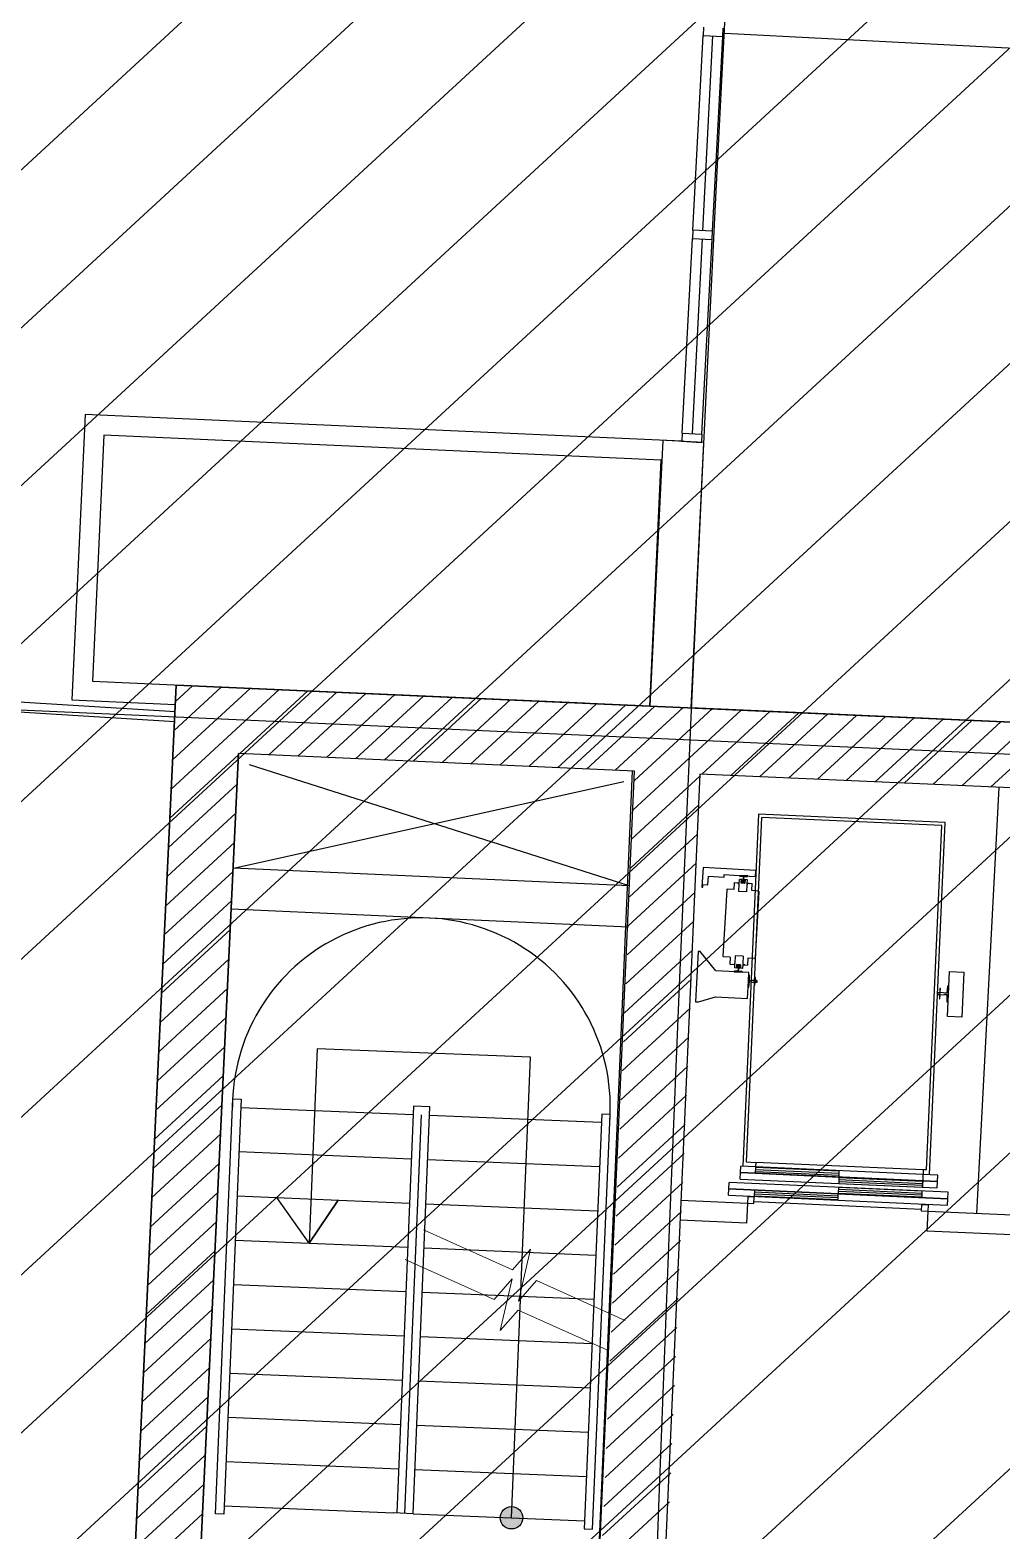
# Model space of a CAD drawing. Extents: x -678889171 to 586587, y -792238163 to 335485.
# Drawn here: x -678787398 to -678781482, y -792023658 to -792014520 of the extents above; entities that cross this region are included whole.
import ezdxf
from ezdxf.enums import TextEntityAlignment as Align

# ---------------------------------------------------------------- set-up
doc = ezdxf.new("R2010")
doc.units = 0
doc.header["$MEASUREMENT"] = 0
for name, color, linetype in [('A-FLOR-PATT', 252, 'Continuous'), ('A-SITE-PATT', 252, 'Continuous'), ('A-WALL', 252, 'Continuous')]:
    doc.layers.add(name, color=color, linetype=linetype)
doc.layers.add('BASEMENT3 LAYOUT$0$HATCH7', color=252, linetype='Continuous', lineweight=15)
doc.layers.add('Ground floor Towers$0$04-Ground Floor$0$CORETYP  XREF$0$A-FLOR-MRKN', color=252, linetype='Continuous', lineweight=20)
doc.styles.add('Ground floor Towers$0$$Bas01-Rname$0$EN-SC', font='swissc.ttf')
doc.styles.add('Ground floor Towers$0$$Bas01-Rname$0$EN-SCL', font='swisscl.ttf')
doc.styles.add('Ground floor Towers$0$04-Ground Floor$0$V2-lower ground$0$LEVEL  FOR LICENSE LOWER GR$0$$LG- LEVEL$0$AR-SR', font='sarb.shx')

# ---------------------------------------------------------------- blocks, each defined once
blk = doc.blocks.new('A$C61C61320')
at = {"layer": 'BASEMENT3 LAYOUT$0$HATCH7'}
h = blk.add_hatch(dxfattribs=at)
h.set_pattern_fill('JIS_WOOD', color=256, scale=1000, style=0)
h.set_pattern_definition([(45, (-95575.72641586163, -175160.5677797335), (-499.9999991609842, 499.9999991609843), [])])
edge = h.paths.add_edge_path()
edge.add_line((-93671.42387769371, -154054.9431899884), (-93352.28011348587, -174711.9075518902))
edge.add_line((-93352.28011348587, -174711.9075518902), (-49398.28305342048, -174321.9428492732))
edge.add_arc((-49194.7644366367, -173977.2776182104), 400.2673467584944, 239.4389137010584, 436.7722825904112)
edge.add_line((-49103.17453308101, -173587.6300358392), (-49353.17453308101, -169321.0603725039))
edge.add_arc((765187.6152318742, -69570.4512780355), 820625.9088071947, 178.5717505264322, 186.9818142228341, ccw=False)
edge.add_line((-55183.34322072996, -49116.28952082794), (-86992.42594180122, -47875.38068783496))
edge.add_line((-86992.42594180116, -47875.38068783496), (-86999.8191618316, -136404.81269691))
edge.add_line((-86999.81916183163, -136404.81269691), (-87007.19406194473, -152784.6622732603))
edge.add_line((-87007.19406194473, -152784.6622732603), (-93671.42387769371, -154054.9431899884))
blk = doc.blocks.new('Ground floor Towers$0$04-Ground Floor$0$CORETYP  XREF$0$Cores plan typical.rev1$0$$DD-06-LEVEL  (01)$0$A-STRS-01-2950$0$WATG_BREAKLINE1')
at = {"layer": 'Ground floor Towers$0$04-Ground Floor$0$CORETYP  XREF$0$A-FLOR-MRKN'}
for p, q in [((0.02321191727213545, 0.05802979318033152), (0.1968503937007924, 0.4921259842519703)), ((-0.02321191727212124, -0.05802979318032797), (-0.1253443532695115, 0.0232119172721319)), ((-0.1253443532695115, 0.0232119172721319), (0.1253443532695115, -0.0232119172721319)), ((0.1253443532695115, -0.0232119172721319), (0.02321191727213545, 0.05802979318033152)), ((-0.1968503937007782, -0.4921259842519667), (-0.02321191727212124, -0.05802979318032797))]:
    blk.add_line(p, q, dxfattribs=at)
blk = doc.blocks.new('GR')
at = {"layer": 'A-FLOR-PATT'}
h = blk.add_hatch(color=256, dxfattribs=at)
edge = h.paths.add_edge_path()
edge.add_arc((13026.70723975185, 161196.7591246957), 68.50284130345585, 269.9680890682007, 629.9680890682007)
for p, q in [((13813.0492076499, 169079.2095870752), (13826.12533043535, 170267.1376215171)), ((13826.67567167069, 170317.1345351839), (13826.12533011897, 170267.1375927772)), ((13826.12533011897, 170267.1375927772), (13946.11806087067, 170265.8167722938)), ((13873.11874412677, 169078.5483570131), (13886.19414350288, 170266.4763850638)), ((13933.04193808522, 169077.8887378519), (13946.11806087068, 170265.8167722938)), ((13946.11806087067, 170265.8167722938), (13946.6684143973, 170315.8137145687)), ((13958.96201237005, 170285.9690231663), (21601.53062459452, 170200.6087917608)), ((13813.0492073332, 169079.2095583178), (13812.49886578149, 169029.2126159111)), ((13933.04195005982, 169077.8887377026), (13813.0492073332, 169079.2095583178)), ((13932.49159653319, 169027.8917954277), (13933.04195005982, 169077.8887377026)), ((13798.07136983281, 167841.299485782), (13812.49886609786, 169029.212644651)), ((13812.49886578149, 169029.2126159111), (13932.49159653319, 169027.8917954277)), ((13859.49227978929, 167840.6233801469), (13872.5676791654, 169028.5514081976)), ((13918.0641002681, 167839.9786365587), (13932.49159653319, 169027.8917954277)), ((10157.54756726495, 167805.9796851219), (10148.28267681711, 166065.9403321439)), ((13797.52101598979, 167791.3025147672), (10157.54756726495, 167805.9796851219)), ((13928.58336466681, 167789.9009040056), (13661.04194686653, 167791.8528282724)), ((13680.80107507648, 167791.7086699505), (13668.9830209597, 166171.8615232951)), ((13798.07136983281, 167841.299485782), (13797.52101598979, 167791.3025147672)), ((13797.52101598979, 167791.3025147672), (13917.51374642507, 167789.9816655439)), ((13798.07136983281, 167841.299485782), (13918.0641002681, 167839.9786365587)), ((13918.0641002681, 167839.9786365587), (13917.51374642507, 167789.9816655439)), ((13928.58336466681, 167789.9009040056), (13918.89478712736, 166170.8641213588)), ((10276.90775696055, 167685.4974231653), (10268.92081824376, 166185.4702231369)), ((13676.88295631892, 167671.7879783285), (10276.90775696055, 167685.4974231653)), ((13668.89833087849, 166172.1952348049), (13676.88295631892, 167671.7879783285)), ((13674.83747804328, 167308.0939594731), (13670.286444799, 166476.8553040546)), ((10268.92081824376, 166185.4702231369), (13668.89833087849, 166172.1952348049)), ((10779.47042235234, 166182.5791171624), (10714.92627772837, 156853.3499425387)), ((10714.92627772837, 156853.3499425387), (10779.47042235258, 166182.5791171624)), ((10775.08357714693, 165548.503253063), (11406.69678050233, 166180.137282254)), ((10776.31514533077, 165726.5144715557), (11230.6085005239, 166180.8228059144)), ((10777.5467135146, 165904.5256900486), (11054.52022054556, 166181.508329575)), ((10778.77828169841, 166082.5369085414), (10878.43194056718, 166182.1938532356)), ((20600.87945057292, 166144.3437032595), (10779.47042235234, 166182.5791171624)), ((10779.47042235258, 166182.5791171624), (20600.87945057292, 166144.3437032595)), ((13269.25963283093, 166173.4576770399), (10779.47042235234, 166182.5791171624)), ((11184.34644576313, 165781.000006378), (11582.7850604807, 166179.4517585934)), ((11360.44110660392, 165780.3208637903), (11758.87334045907, 166178.7662349329)), ((11536.53576744464, 165779.6417212025), (11934.96162043748, 166178.0807112724)), ((11712.63042828543, 165778.9625786148), (12111.04990041585, 166177.3951876119)), ((11888.72508912615, 165778.283436027), (12287.13818039428, 166176.7096639514)), ((12064.81974996696, 165777.6042934392), (12463.22646037268, 166176.0241402909)), ((12240.91441080766, 165776.9251508515), (12639.31474035108, 166175.3386166304)), ((12417.00907164841, 165776.2460082637), (12815.40302032948, 166174.6530929699)), ((12593.10373248914, 165775.566865676), (12991.49130030785, 166173.9675693094)), ((12769.19839332998, 165774.8877230882), (13167.57958028628, 166173.2820456489)), ((12945.29305417062, 165774.2085805004), (13343.6678602646, 166172.5965219883)), ((13121.38771501146, 165773.5294379127), (13519.75614024303, 166171.9109983278)), ((13297.48237585215, 165772.8502953249), (13695.84442022137, 166171.2254746672)), ((13389.25867544925, 166172.9783330239), (13668.9830209597, 166171.8615232951)), ((13473.57703669296, 165772.1711527372), (13871.9327001998, 166170.5399510068)), ((13591.92141687003, 165536.9602156163), (14224.10926015655, 166169.1689036857)), ((13592.16318117394, 165713.9815975929), (14048.0209801782, 166169.8544273462)), ((19358.46747466386, 166149.1804976543), (13920.57222873695, 166170.3505940113)), ((14001.75861510189, 165770.0313174841), (14400.19754013495, 166168.4833800252)), ((14177.84689508026, 165769.3457938236), (14576.28582011338, 166167.7978563647)), ((14353.93517505861, 165768.660270163), (14752.37410009178, 166167.1123327042)), ((14530.02345503701, 165767.9747465024), (14928.46238007015, 166166.4268090437)), ((14706.11173501526, 165767.2892228418), (15104.55066004855, 166165.7412853832)), ((14882.20001499364, 165766.6036991813), (15280.63894002695, 166165.0557617227)), ((15058.28829497201, 165765.9181755208), (15456.72722000538, 166164.3702380622)), ((15234.37657495035, 165765.2326518602), (15632.81549998373, 166163.6847144016)), ((15410.46485492866, 165764.5471281996), (15808.90377996213, 166162.9991907412)), ((15586.55313490707, 165763.8616045391), (15984.9920599405, 166162.3136670806)), ((15762.64141488541, 165763.1760808786), (16161.08033991887, 166161.6281434201)), ((-9155, 166070), (35425, 165890)), ((10781.22827683817, 166018.7856126326), (5691.027653265133, 166125.3046877092)), ((10779.97297354793, 165958.7987456228), (5691.384388505714, 166065.2840866944)), ((10148.28267681711, 166065.9403321439), (10778.64643064059, 166063.4791183725)), ((10773.85200896312, 165370.4920345701), (11176.31918377575, 165772.9724797121)), ((11118.28128269056, 157307.3433414637), (11176.3744289561, 165781.0307519787)), ((11176.3744289561, 165781.0307519787), (11118.28128269056, 157307.3433414637)), ((13589.97307499894, 165771.7222492538), (11176.3744289561, 165781.0307519787)), ((13589.97307499894, 165771.7222492538), (11176.3744289561, 165781.0307519787)), ((11173.67476575429, 165081.035957842), (13528.15050197374, 165705.5909438233)), ((13587.27341179712, 165071.727455117), (11245.5362970943, 165715.4068551361)), ((13575.74336406141, 165771.7771288434), (13565.44071781474, 160762.168958035)), ((13570.59913555096, 160795.2001099159), (13589.97307499894, 165771.7222492538)), ((13570.59913555096, 160795.2001099159), (13589.97307499894, 165771.7222492538)), ((13591.67965256603, 165359.9388336395), (13989.95547386984, 165758.2277870735)), ((13989.96970194331, 165770.0772125255), (13970.60065438834, 160794.811638171)), ((13989.96970194329, 165770.0772125255), (13970.60065438834, 160794.811638171)), ((19589.92726568444, 165748.2761965322), (13989.96970194331, 165770.0772125255)), ((19589.92726568444, 165748.2761965322), (13989.96970194329, 165770.0772125255)), ((15812.46099767629, 165762.9821298514), (15782.4560399735, 163163.0792384962)), ((10772.62044077925, 165192.4808160773), (11175.09886757011, 165594.9725135685)), ((13591.43788826207, 165182.9174516629), (13989.74295241485, 165581.23564891)), ((14355.93520338431, 165540.4353783042), (14347.06753702542, 163393.3108329007)), ((15495.2112013611, 165535.7301461544), (14355.93520338431, 165540.4353783042)), ((14375.49676831237, 165520.7115639917), (14366.82380121487, 163420.7294736769)), ((15475.48738704856, 165516.1685812263), (14375.49676831237, 165520.7115639917)), ((15466.81441995104, 163416.1864909115), (15475.48738704856, 165516.1685812263)), ((15486.34353500219, 163388.6056007508), (15495.2112013611, 165535.7301461544)), ((10771.38887259545, 165014.4695975845), (11173.87855136447, 165416.9725474249)), ((13591.1961239581, 165005.8960696862), (13989.53043095977, 165404.2435107464)), ((10770.15730441164, 164836.4583790918), (11172.65823515886, 165238.9725812814)), ((13590.95435965416, 164828.8746877095), (13989.31790950469, 165227.2513725828)), ((14031.57483306909, 165202.7400564994), (14029.73077438659, 165083.0170489307)), ((14354.5199714342, 165197.7658264122), (14031.57483306909, 165202.7400564994)), ((14065.57711236636, 165097.8176632159), (14066.39038952889, 165150.6185793745)), ((14066.39038952889, 165150.6185793745), (14162.16879558396, 165149.1433324285)), ((14162.16879558396, 165149.1433324285), (14162.39575665258, 165163.8784718216)), ((14162.39575665258, 165163.8784718216), (14280.89083593862, 165162.0533265615)), ((14255.59275546825, 165114.4195991533), (14255.97102391592, 165138.9781648085)), ((14255.7183061421, 165162.4410517203), (14257.19647622838, 165158.7336250941)), ((14306.06336573512, 165161.6656014025), (14255.7183061421, 165162.4410517203)), ((14273.16201987453, 165138.7133768951), (14255.97102391592, 165138.9781648085)), ((14257.19647622838, 165158.7336250941), (14278.5104525411, 165157.0235850621)), ((14267.91932185179, 165117.3002856364), (14268.25030674348, 165138.7890305847)), ((14273.16201987453, 165138.7133768951), (14268.25030674348, 165138.7890305847)), ((14272.83103498277, 165117.2246319468), (14273.16201987453, 165138.7133768951)), ((14272.83103498277, 165117.2246319468), (14273.16201987453, 165138.7133768951)), ((14277.72514140561, 165135.9410093391), (14277.48494094134, 165120.3463201481)), ((14278.28018162358, 165142.0735582194), (14277.72514140561, 165135.9410093391)), ((14278.5104525411, 165157.0235850621), (14278.28018162358, 165142.0735582194)), ((14280.89083593862, 165162.0533265615), (14353.95256876266, 165160.9279779296)), ((14282.88491268393, 165142.0026328855), (14283.11518360143, 165156.9526597281)), ((14283.250818678, 165135.8558989384), (14282.88491268393, 165142.0026328855)), ((14283.01061821377, 165120.2612097473), (14283.250818678, 165135.8558989384)), ((14283.11518360143, 165156.9526597281), (14304.47171511453, 165158.0054583323)), ((14287.56617437585, 165116.9976708782), (14287.89715926764, 165138.4864158264)), ((14287.56617437585, 165116.9976708782), (14287.89715926764, 165138.4864158264)), ((14292.80887239863, 165138.4107621369), (14287.89715926764, 165138.4864158264)), ((14305.08815522618, 165138.2216279132), (14287.89715926764, 165138.4864158264)), ((14292.47788750693, 165116.9220171887), (14292.80887239863, 165138.4107621369)), ((14304.47171511453, 165158.0054583323), (14306.06336573512, 165161.6656014025)), ((14304.70988677849, 165113.6630622579), (14305.08815522618, 165138.2216279132)), ((14353.95256876266, 165160.9279779296), (14354.5199714342, 165197.7658264122)), ((10768.9257362278, 164658.4471605989), (11171.43791895325, 165060.9726151377)), ((13587.27341179712, 165071.727455117), (11171.57552292367, 165081.0440539716)), ((13590.71259535017, 164651.8533057328), (13989.10538804965, 165050.2592344193)), ((14029.73077438659, 165083.0170489307), (14034.64248751763, 165082.9413952411)), ((14034.64248751763, 165082.9413952411), (14034.87890529746, 165098.2904987756)), ((14034.87890529746, 165098.2904987756), (14065.57711236636, 165097.8176632159)), ((14181.25698006162, 165072.6997074281), (14175.01555067461, 164667.4833741184)), ((14224.8957176554, 165075.0981016404), (14184.37408432444, 165075.7222445791)), ((14225.55768743888, 165118.0755915369), (14224.8957176554, 165075.0981016404)), ((14225.55768743888, 165118.0755915369), (14255.64193036643, 165117.6122126885)), ((14243.3626475389, 165117.8013469124), (14255.64193036643, 165117.6122126885)), ((14253.98219142526, 165109.5315278003), (14254.05784511476, 165114.4432409314)), ((14255.51710177869, 165109.5078860223), (14253.98219142526, 165109.5315278003)), ((14255.59275546825, 165114.4195991533), (14254.05784511476, 165114.4432409314)), ((14254.83621857283, 165065.3024678431), (14255.51710177869, 165109.5078860223)), ((14303.95334988312, 165064.5459309477), (14254.83621857283, 165065.3024678431)), ((14292.47788750693, 165116.9220171887), (14267.91932185179, 165117.3002856364)), ((14273.75454341124, 165117.3767952999), (14275.92016973945, 165120.3704218641)), ((14275.92016973945, 165120.3704218641), (14284.57538941561, 165120.2371080314)), ((14284.54552856717, 165120.2375679693), (14275.95003058787, 165120.369961926)), ((14277.48494094134, 165120.3463201481), (14283.01061821377, 165120.2612097473)), ((14286.64779038018, 165117.1782043649), (14284.57538941561, 165120.2371080314)), ((14303.95334988312, 165064.5459309477), (14304.63423308899, 165108.7513491269)), ((14304.63423308899, 165108.7513491269), (14306.16914344244, 165108.727707349)), ((14304.70988677849, 165113.6630622579), (14306.24479713197, 165113.63942048)), ((14304.75906167669, 165116.8556757932), (14334.84330460428, 165116.3922969447)), ((14317.0383445043, 165116.6665415693), (14304.75906167669, 165116.8556757932)), ((14304.75906167669, 165116.8556757932), (14317.0383445043, 165116.6665415693)), ((14306.16914344244, 165108.727707349), (14306.24479713197, 165113.63942048)), ((14334.18133482081, 165073.4148070482), (14334.84330460428, 165116.3922969447)), ((14374.70296815175, 165072.7906641095), (14334.18133482081, 165073.4148070482)), ((14377.7255053027, 165069.6735598467), (14371.48407591575, 164664.4572265368)), ((10767.69416804402, 164480.4359421061), (11170.21760274764, 164882.9726489941)), ((13590.4708310462, 164474.8319237562), (13988.8928665946, 164873.2670962558)), ((13592.67174286904, 164821.3894864329), (11170.67967325341, 164831.3597968876)), ((10766.46259986016, 164302.4247236133), (11168.99728654197, 164704.9726828506)), ((13590.22906674223, 164297.8105417795), (13988.68034513955, 164696.2749580922)), ((14023.67847922349, 164690.0799984484), (14018.95012362729, 164383.0979277592)), ((14034.11586962692, 164689.9192343582), (14023.67847922349, 164690.0799984484)), ((14134.3222523699, 164577.2219107107), (14034.11586962692, 164689.9192343582)), ((14218.55972115655, 164663.7421269169), (14178.03808782553, 164664.3662698556)), ((14218.55972115655, 164663.7421269169), (14217.89775137305, 164620.7646370204)), ((14217.89775137305, 164620.7646370204), (14247.98199430062, 164620.301258172)), ((14235.70271147306, 164620.4903923958), (14247.98199430062, 164620.301258172)), ((14246.57191253488, 164628.4292266161), (14246.49625884535, 164623.5175134851)), ((14248.0311691988, 164623.4938717071), (14246.49625884535, 164623.5175134851)), ((14248.10682288835, 164628.4055848381), (14246.57191253488, 164628.4292266161)), ((14248.0311691988, 164623.4938717071), (14247.65290075111, 164598.9353060519)), ((14264.8438967097, 164598.6705181386), (14247.65290075111, 164598.9353060519)), ((14248.78770609421, 164672.6110030174), (14248.10682288835, 164628.4055848381)), ((14297.90483740447, 164671.854466122), (14248.78770609421, 164672.6110030174)), ((14260.26316847044, 164620.2349167764), (14259.93218357871, 164598.7461718281)), ((14264.8438967097, 164598.6705181386), (14259.93218357871, 164598.7461718281)), ((14284.82173412554, 164619.8566483287), (14260.26316847044, 164620.2349167764)), ((14265.17488160146, 164620.1592630869), (14264.8438967097, 164598.6705181386)), ((14265.17488160146, 164620.1592630869), (14264.8438967097, 164598.6705181386)), ((14266.09326559716, 164619.9787296002), (14268.16566656167, 164616.9198259336)), ((14268.16566656167, 164616.9198259336), (14276.82088623789, 164616.786512101)), ((14276.79102538943, 164616.786972039), (14268.19552741012, 164616.9193659957)), ((14269.73043776361, 164616.8957242177), (14269.49023729929, 164601.3010350267)), ((14269.49023729929, 164601.3010350267), (14269.85614329343, 164595.1543010795)), ((14269.85614329343, 164595.1543010795), (14269.62587237588, 164580.2042742369)), ((14275.25611503597, 164616.810613817), (14269.73043776361, 164616.8957242177)), ((14274.2306034362, 164580.133348903), (14274.46087435374, 164595.0833757456)), ((14274.46087435374, 164595.0833757456), (14275.0159145717, 164601.215924626)), ((14275.0159145717, 164601.215924626), (14275.25611503597, 164616.810613817)), ((14278.98651256611, 164619.7801386652), (14276.82088623789, 164616.786512101)), ((14279.91002099454, 164619.9323020183), (14279.57903610279, 164598.44355707)), ((14279.91002099454, 164619.9323020183), (14279.57903610279, 164598.44355707)), ((14284.4907492338, 164598.3679033804), (14279.57903610279, 164598.44355707)), ((14296.77003206139, 164598.1787691565), (14279.57903610279, 164598.44355707)), ((14284.82173412554, 164619.8566483287), (14284.4907492338, 164598.3679033804)), ((14297.14830050908, 164622.7373348117), (14296.77003206139, 164598.1787691565)), ((14297.0991256109, 164619.5447212765), (14327.18336853846, 164619.0813424281)), ((14309.37840843847, 164619.3555870526), (14297.0991256109, 164619.5447212765)), ((14297.0991256109, 164619.5447212765), (14309.37840843847, 164619.3555870526)), ((14297.14830050908, 164622.7373348117), (14298.68321086252, 164622.7136930337)), ((14297.90483740447, 164671.854466122), (14297.22395419862, 164627.6490479427)), ((14297.22395419862, 164627.6490479427), (14298.75886455208, 164627.6254061648)), ((14298.75886455208, 164627.6254061648), (14298.68321086252, 164622.7136930337)), ((14327.84533832191, 164662.0588323246), (14327.18336853846, 164619.0813424281)), ((14368.36697165288, 164661.4346893859), (14327.84533832191, 164662.0588323246)), ((15555.94351016221, 164355.2530269525), (15557.07925585356, 164630.2506816366)), ((15557.07925585356, 164630.2506816366), (15645.86421293723, 164629.8839980277)), ((15645.86421293723, 164629.8839980277), (15644.72846724592, 164354.8863433436)), ((10765.23103167632, 164124.4135051205), (11167.77697033633, 164526.9727167069)), ((13589.98730243833, 164120.7891598028), (13988.46782368448, 164519.2828199286)), ((14336.93041902484, 164574.1011960172), (14134.3222523699, 164577.2219107107)), ((14248.26934086279, 164579.1514756328), (14246.67769024219, 164575.4913325625)), ((14246.67769024219, 164575.4913325625), (14297.02274983519, 164574.7158822447)), ((14269.62587237588, 164580.2042742369), (14248.26934086279, 164579.1514756328)), ((14295.54457974892, 164578.423308871), (14274.2306034362, 164580.133348903)), ((14297.02274983519, 164574.7158822447), (14295.54457974892, 164578.423308871)), ((14334.48113082598, 164415.0844834001), (14336.13605528467, 164522.5282081414)), ((14336.72709973418, 164560.9009669776), (14335.54501083515, 164484.1554493053)), ((14336.13605528467, 164522.5282081414), (14336.93041902484, 164574.1011960172)), ((14342.22913522862, 164559.2809462234), (14336.72709973418, 164560.9009669776)), ((14341.09432988553, 164485.605249258), (14343.45634142526, 164519.3449069003)), ((14343.55090853718, 164525.484548314), (14342.22913522862, 164559.2809462234)), ((14343.45634142526, 164519.3449069003), (14354.50769597009, 164519.1746860988)), ((14354.60226308201, 164525.3143275125), (14343.55090853718, 164525.484548314)), ((14354.50769597009, 164519.1746860988), (14360.61896725026, 164517.2382265627)), ((14360.77027462937, 164527.0616528247), (14354.60226308201, 164525.3143275125)), ((14360.61896725026, 164517.2382265627), (14386.40546118817, 164516.8410446926)), ((14386.55676856726, 164526.6644709547), (14360.77027462937, 164527.0616528247)), ((14375.03293950586, 164516.0950476376), (14374.7445098145, 164497.3691413255)), ((14374.7445098145, 164497.3691413255), (14376.89338430931, 164497.3360428364)), ((14387.31222233343, 164515.9059134137), (14375.03293950586, 164516.0950476376)), ((14375.50104670989, 164546.4862726358), (14375.21261701853, 164527.7603663238)), ((14375.21261701853, 164527.7603663238), (14387.49189984611, 164527.5712321)), ((14377.64992120472, 164546.4531741467), (14375.50104670989, 164546.4862726358)), ((14376.89338430931, 164497.3360428364), (14377.64992120472, 164546.4531741467)), ((14386.40546118817, 164516.8410446926), (14386.55676856726, 164526.6644709547)), ((14387.49189984611, 164527.5712321), (14387.31222233343, 164515.9059134137)), ((15490.87397229305, 164485.558588711), (15490.93562705914, 164500.4870328223)), ((15490.93562705914, 164500.4870328223), (15506.64977875539, 164500.4221330686)), ((15492.10932095482, 164499.3036039636), (15492.05740115181, 164486.7322826066)), ((15525.10903951695, 164499.1673144806), (15492.10932095482, 164499.3036039636)), ((15503.9987743331, 164524.3975718622), (15503.73917531792, 164461.5409650773)), ((15506.74875087989, 164524.3862144053), (15503.9987743331, 164524.3975718622)), ((15506.64977875539, 164500.4221330686), (15506.74875087989, 164524.3862144053)), ((15532.95638040195, 164496.7777418493), (15525.10903951695, 164499.1673144806)), ((15547.09911692857, 164496.7193320709), (15532.95638040195, 164496.7777418493)), ((15549.63471400592, 164539.9235142725), (15547.09911692857, 164496.7193320709)), ((15556.71419473847, 164541.8585783453), (15549.63471400592, 164539.9235142725)), ((15556.30857127724, 164443.6451302439), (15556.71419473847, 164541.8585783453)), ((14037.98301201003, 164382.8047697122), (14139.85449800902, 164418.0822608482)), ((14139.85449800902, 164418.0822608482), (14334.48113082598, 164415.0844834001)), ((14335.54501083515, 164484.1554493053), (14341.09432988553, 164485.605249258)), ((15506.5881239893, 164485.4936889572), (15490.87397229305, 164485.558588711)), ((15492.05740115181, 164486.7322826066), (15525.0571197139, 164486.5959931236)), ((15503.73917531792, 164461.5409650773), (15506.48915186476, 164461.5296076204)), ((15506.48915186476, 164461.5296076204), (15506.5881239893, 164485.4936889572)), ((15525.0571197139, 164486.5959931236), (15532.92393052507, 164488.9206660012)), ((15532.92393052507, 164488.9206660012), (15547.06666705169, 164488.8622562228)), ((15547.06666705169, 164488.8622562228), (15549.24531548319, 164445.638604095)), ((15549.24531548319, 164445.638604095), (15556.30857127724, 164443.6451302439)), ((10763.99946349248, 163946.4022866277), (11166.55665413078, 164348.9727505634)), ((13589.74553813433, 163943.7677778261), (13988.25530222943, 164342.290681765)), ((14018.95012362729, 164383.0979277592), (14037.98301201003, 164382.8047697122)), ((15644.72846724592, 164354.8863433436), (15555.94351016221, 164355.2530269525)), ((10762.76789530864, 163768.3910681349), (11165.33633792511, 164170.9727844197)), ((13589.50377383039, 163766.7463958494), (13988.04278077438, 164165.2985436015)), ((10761.53632712486, 163590.3798496421), (11164.11602171953, 163992.9728182762)), ((11728.27004965648, 164003.1314170486), (11727.60970167127, 162817.4829094761)), ((13028.27113349328, 164004.7154174752), (11728.27004965648, 164003.1314170486)), ((13026.70723975185, 161196.7591246957), (13028.27113349328, 164004.7154174752)), ((13589.2620095264, 163589.7250138728), (13987.83025931931, 163988.3064054379)), ((10760.30475894103, 163412.3686311493), (11162.89570551386, 163814.9728521325)), ((13589.02024522249, 163412.7036318961), (13987.61773786426, 163811.3142672743)), ((11223.35918633772, 161147.7634932345), (11226.68544375921, 163677.7620330705)), ((11226.68544375921, 163677.7620330705), (11276.68543600423, 163677.7341855307)), ((11276.68543600423, 163677.7341855307), (11275.27635048456, 161147.7345779241)), ((12328.08858629969, 163677.1486056138), (12326.85772503544, 161197.1489065021)), ((12428.08857078984, 163677.0929105338), (12328.08858629969, 163677.1486056138)), ((12426.85770952584, 161197.0932114222), (12428.08857078984, 163677.0929105338)), ((13476.68585095423, 163676.5817653075), (13471.44242545134, 161146.5871988112)), ((13526.68574357284, 163676.4781402974), (13476.68585095423, 163676.5817653075)), ((13523.35948615138, 161146.4796004616), (13526.68574357284, 163676.4781402974)), ((10759.07319075719, 163234.3574126565), (11161.67538930822, 163636.9728859889)), ((11276.65758846431, 163627.7341932832), (12328.06073875981, 163627.1486133684)), ((12376.8577172807, 161197.1210589622), (12378.06073100485, 163627.1207658288)), ((12428.06072325022, 163627.0929182887), (13472.82356380447, 163626.5110367003)), ((13588.77848091853, 163235.6822499195), (13987.40521640924, 163634.3221291108)), ((10757.84162257335, 163056.3461941637), (11160.45507310261, 163458.9729198454)), ((13588.53671661453, 163058.6608679427), (13987.19269495417, 163457.3299909472)), ((14366.82380121487, 163420.7294736769), (14425.75187007856, 163420.4860996001)), ((14425.75187007856, 163420.4860996001), (14425.63829550947, 163392.9863341317)), ((15447.17173033364, 163416.2676156037), (14425.75187007856, 163420.4860996001)), ((15447.17173033364, 163416.2676156037), (15446.73365699554, 163310.1970916541)), ((15466.81441995104, 163416.1864909115), (15447.17173033364, 163416.2676156037)), ((11276.50721174892, 163357.7342351596), (12327.9103620443, 163357.1486552447)), ((12427.91034653471, 163357.0929601647), (13472.67318708899, 163356.5110785767)), ((14335.74313207203, 163314.7855042469), (14335.90538145646, 163354.0708834875)), ((14335.74313207202, 163314.7855042471), (15536.30432166403, 163309.8271630575)), ((14335.90538145646, 163354.0708834875), (14336.06763084091, 163393.3562627281)), ((14335.90538145648, 163354.0708834877), (15536.46657104852, 163349.112542298)), ((15536.46657104852, 163349.112542298), (14335.90538145648, 163354.0708834877)), ((15536.628820433, 163388.3979215386), (14336.06763084094, 163393.3562627283)), ((14425.62207057099, 163389.0577962077), (14425.47604612496, 163353.7009548911)), ((14425.47604612496, 163353.7009548911), (14936.1859762525, 163351.5917128929)), ((14425.5247209403, 163365.4865686632), (14936.23465106785, 163363.3773266651)), ((14425.57339575567, 163377.2721824354), (14936.28332588315, 163375.1629404372)), ((14936.33200069852, 163386.9485542094), (14425.62207057099, 163389.0577962077)), ((14936.16975131404, 163347.6631749689), (14936.02372686804, 163312.3063336523)), ((14936.02372686804, 163312.3063336523), (15446.73365699554, 163310.1970916541)), ((14936.07240168335, 163324.0919474245), (15446.7823318109, 163321.9827054263)), ((14936.1210764987, 163335.8775611967), (15446.83100662621, 163333.7683191985)), ((15446.87968144155, 163345.5539329707), (14936.16975131404, 163347.6631749689)), ((14936.1859762525, 163351.5917128929), (14936.33200069852, 163386.9485542094)), ((15446.73365699554, 163310.1970916541), (15446.87968144155, 163345.5539329707)), ((15536.30432166403, 163309.8271630575), (15536.46657104852, 163349.112542298)), ((15536.46657104852, 163349.112542298), (15536.628820433, 163388.3979215386)), ((10756.61005438952, 162878.3349756708), (11159.234756897, 163280.9729537017)), ((13588.29495231056, 162881.639485966), (13986.98017349906, 163280.3378527836)), ((14267.75043137859, 163212.9225871627), (14267.91268076304, 163252.2079664033)), ((14267.91268076304, 163252.2079664033), (14268.07493014754, 163291.4933456439)), ((15603.61557494271, 163246.6914873313), (14267.91268076304, 163252.2079664035)), ((14267.91268076304, 163252.2079664035), (15603.61557494271, 163246.6914873313)), ((15603.77782432715, 163285.9768665719), (14268.07493014756, 163291.4933456441)), ((14425.05419772533, 163251.5589688656), (14424.90817327932, 163216.2021275491)), ((14424.90817327932, 163216.2021275491), (14935.6181034068, 163214.0928855509)), ((14424.95684809466, 163227.9877413213), (14935.66677822216, 163225.8784993231)), ((14425.00552291, 163239.7733550934), (14935.71545303752, 163237.6641130952)), ((14935.76412785288, 163249.4497268674), (14425.05419772533, 163251.5589688656)), ((14935.6181034068, 163214.0928855509), (14935.76412785288, 163249.4497268674)), ((14935.92637723731, 163288.735106108), (14935.78035279132, 163253.3782647914)), ((14935.78035279132, 163253.3782647914), (15446.49028291881, 163251.2690227932)), ((14935.82902760664, 163265.1638785636), (15446.53895773417, 163263.0546365654)), ((14935.87770242198, 163276.9494923358), (15446.58763254949, 163274.8402503376)), ((15446.63630736484, 163286.6258641098), (14935.92637723731, 163288.735106108)), ((15446.49028291881, 163251.2690227932), (15446.63630736484, 163286.6258641098)), ((15603.45332555821, 163207.4061080907), (15603.61557494271, 163246.6914873313)), ((15603.61557494271, 163246.6914873313), (15603.77782432715, 163285.9768665719)), ((14385.42535426066, 163168.5179740537), (13979.84780166065, 163170.0969150743)), ((14267.75043137858, 163212.9225871629), (15603.45332555821, 163207.4061080907)), ((14385.42535426066, 163168.5179740537), (14384.95818963223, 163048.5188834021)), ((14385.59034416185, 163208.5073010855), (14385.42809477733, 163169.2219218449)), ((14385.42809477733, 163169.2219218449), (14424.71347401793, 163169.0596724604)), ((14424.87572340242, 163208.3450517009), (14385.59034416185, 163208.5073010855)), ((14424.71347401793, 163169.0596724604), (14424.87572340242, 163208.3450517009)), ((14424.76214883329, 163180.8452862326), (15446.1820090883, 163176.6268022362)), ((15446.13333427297, 163164.841188464), (15446.29558365743, 163204.1265677045)), ((15485.41871351355, 163164.6789390795), (15446.13333427297, 163164.841188464)), ((15446.29558365743, 163204.1265677045), (15485.58096289802, 163203.9643183201)), ((15485.41233339401, 163164.2356498662), (15484.94516876558, 163044.2365592146)), ((16095.8206543457, 163161.8592887213), (15485.41233339401, 163164.2356498662)), ((15485.58096289802, 163203.9643183201), (15485.41871351355, 163164.6789390795)), ((10755.37848620574, 162700.3237571781), (11158.01444069136, 163102.9729875582)), ((11276.35683503334, 163087.7342770356), (12327.7599853288, 163087.148697121)), ((11727.6097016715, 162817.4829094761), (11519.15645742045, 163087.5990495712)), ((11727.60970167127, 162817.4829094761), (11893.01184671528, 163087.3908304813)), ((11893.01184671528, 163087.3908304813), (11727.6097016715, 162817.4829094761)), ((12427.75996981912, 163087.0930020412), (13472.5228103734, 163086.5111204529)), ((13588.0531880066, 162704.6181039894), (13986.76765204399, 163103.3457146201)), ((14384.95818963223, 163048.5188834021), (13979.38063703222, 163050.0978244227)), ((16095.35348971727, 163041.8601980697), (15484.94516876558, 163044.2365592146)), ((10754.14691802187, 162522.3125386853), (11156.79412448572, 162924.9730214146)), ((13587.81142370266, 162527.5967220127), (13986.555130589, 162926.3535764565)), ((11276.20645831771, 162817.7343189118), (12327.60960861333, 162817.148738997)), ((12427.60959310359, 162817.0930439173), (13472.37243365781, 162816.511162329)), ((10752.91534983806, 162344.3013201925), (11155.57380828011, 162746.973055271)), ((13587.56965939875, 162350.5753400361), (13986.34260913395, 162749.361438293)), ((10751.68378165422, 162166.2901016996), (11154.35349207456, 162568.9730891274)), ((11276.05608160229, 162547.7343607881), (12327.45923189775, 162547.1487808735)), ((12427.45921638809, 162547.0930857936), (13472.22205694231, 162546.5112042051)), ((13587.32789509476, 162173.5539580593), (13986.13008767884, 162572.3693001293)), ((13587.08613079076, 161996.5325760827), (13985.91756622377, 162395.3771619658)), ((10750.45221347039, 161988.2788832068), (11153.13317586889, 162390.9731229838)), ((10749.22064528661, 161810.2676647141), (11151.91285966325, 162212.9731568402)), ((11275.90570488671, 162277.7344026644), (12327.30885518214, 162277.1488227495)), ((12427.30883967249, 162277.0931276698), (13472.07168022691, 162276.5112460815)), ((13586.8443664868, 161819.511194106), (13985.70504476875, 162218.3850238022)), ((10747.98907710274, 161632.2564462213), (11150.69254345764, 162034.9731906967)), ((13586.60260218292, 161642.4898121293), (13985.49252331367, 162041.3928856386)), ((11275.75532817111, 162007.7344445406), (12327.15847846673, 162007.1488646258)), ((12427.158462957, 162007.0931695459), (13471.9213035112, 162006.5112879576)), ((10746.75750891896, 161454.2452277285), (11149.472227252, 161856.973224553)), ((13586.36083787892, 161465.4684301527), (13985.2800018586, 161864.4007474751)), ((10745.52594073513, 161276.2340092356), (11148.25191104639, 161678.9732584094)), ((11275.60495145546, 161737.7344864167), (12327.00810175104, 161737.1489065021)), ((12427.0080862414, 161737.0932114221), (13471.77092679564, 161736.5113298339)), ((13586.11907357496, 161288.447048176), (13985.06748040358, 161687.4086093116)), ((10744.29437255126, 161098.2227907428), (11147.03159484075, 161500.9732922658)), ((13585.87730927096, 161111.4256661993), (13984.85495894853, 161510.416471148)), ((11275.4545747401, 161467.734528293), (12326.8577250357, 161467.1489483783)), ((12426.85770952598, 161467.0932532984), (13471.62055008022, 161466.5113717101)), ((10743.06280436748, 160920.2115722501), (11145.81127863514, 161322.9733261222)), ((13585.63554496702, 160934.4042842226), (13984.64243749346, 161333.4243329844)), ((10741.83123618361, 160742.2003537573), (11144.5909624295, 161144.9733599786)), ((11275.27635048456, 161147.7345779241), (11223.35918633772, 161147.7634932345)), ((11275.30419802436, 161197.7345701693), (12306.70735142196, 161197.1601292706)), ((12426.85770952584, 161197.0932114222), (12306.8577281375, 161197.160045518)), ((12426.70733281036, 161197.0932951747), (13471.47017336453, 161196.5114135864)), ((13471.44242545134, 161146.5871988112), (13523.35948615138, 161146.4796004616))]:
    blk.add_line(p, q, dxfattribs=at)
blk.add_circle((13026.70723975185, 161196.7591246957), 68.50284130345585, dxfattribs=at)
for centre, radius, start, end in [((632160.654919429, 163506.251165366), 618245.8226879981, 171.0764646735087, 189.9103746877842), ((14184.32680076848, 165072.6524238723), 3.070184832730834, 89.1175595445008, 179.1175595445938), ((14274.25217248792, 165119.7820037405), 2.456147866184668, 234.888693216183, 258.3106366686662), ((14286.22447324478, 165119.5975978722), 2.456147866184668, 279.9244824174614, 303.346425871322), ((14287.13123439006, 165118.6624665933), 1.228073933092334, 275.8949515617455, 291.1418723809119), ((14374.6556845958, 165069.7208434027), 3.070184832730834, 359.1175595445937, 89.1175595445008), ((12376.66909475332, 163675.7632381045), 1151.012841675116, 357.5460537689057, 182.3901243675517), ((14178.0853713815, 164667.4360905624), 3.070184832730834, 179.1175595445938, 269.1175595445008), ((14266.51658273256, 164617.5593360929), 2.456147866184668, 99.92448241746138, 123.346425871322), ((14278.48888348942, 164617.3749302246), 2.456147866184668, 54.88869321618297, 78.31063666866619), ((14279.42401476828, 164618.2816913699), 1.228073933092334, 67.09324670643164, 82.34016752574668), ((14368.41425520885, 164664.5045100928), 3.070184832730834, 269.1175595445008, 359.1175595445937)]:
    blk.add_arc(centre, radius, start, end, dxfattribs=at)
at = {"layer": 'A-FLOR-PATT', "extrusion": (-2.378089016231511e-23, 1.324478782917347e-26, -1), "xscale": -1269.999999999986, "yscale": 1269.999999999987, "zscale": -1269.999999999986, "rotation": 90.03191093179996}
blk.add_blockref('Ground floor Towers$0$04-Ground Floor$0$CORETYP  XREF$0$Cores plan typical.rev1$0$$DD-06-LEVEL  (01)$0$A-STRS-01-2950$0$WATG_BREAKLINE1', (-13045.43948435153, 162676.740168069), dxfattribs=at)
at = {"layer": 'A-FLOR-PATT', "extrusion": (-2.378089016231502e-23, 1.324478782917821e-26, -1), "xscale": -1269.999999999986, "yscale": 1269.999999999987, "zscale": -1269.999999999986, "rotation": 90.03191093179996}
blk.add_blockref('Ground floor Towers$0$04-Ground Floor$0$CORETYP  XREF$0$Cores plan typical.rev1$0$$DD-06-LEVEL  (01)$0$A-STRS-01-2950$0$WATG_BREAKLINE1', (-12941.19919825437, 162491.9860395142), dxfattribs=at)
at = {"layer": 'A-FLOR-PATT', "style": 'Ground floor Towers$0$04-Ground Floor$0$V2-lower ground$0$LEVEL  FOR LICENSE LOWER GR$0$$LG- LEVEL$0$AR-SR', "flags": 12}
for tag, p in [('L', (30296.07288644527, 72859.53473235783)), ('P', (30237.50458115668, 72203.99769414036))]:
    blk.add_attdef(tag, text='', height=500, dxfattribs=at).set_placement(p, align=Align.RIGHT)
at = {"layer": 'A-FLOR-PATT'}
for tag, p, height, style in [('N', (85492.25876324323, 56633.4995742733), 250, 'Ground floor Towers$0$$Bas01-Rname$0$EN-SC'), ('N', (89389.48149106537, 56633.4995742733), 250, 'Ground floor Towers$0$$Bas01-Rname$0$EN-SC'), ('N', (94597.61363499537, 56633.4995742733), 250, 'Ground floor Towers$0$$Bas01-Rname$0$EN-SC'), ('AN', (85922.66280553787, 56313.08159666645), 200, 'Ground floor Towers$0$$Bas01-Rname$0$EN-SCL'), ('AN', (89819.88553336001, 56313.08159666645), 200, 'Ground floor Towers$0$$Bas01-Rname$0$EN-SCL'), ('AN', (95028.01767729002, 56313.08159666645), 200, 'Ground floor Towers$0$$Bas01-Rname$0$EN-SCL'), ('SN', (85299.47460008037, 56025.08594095582), 200, 'Ground floor Towers$0$$Bas01-Rname$0$EN-SCL'), ('F', (85927.04975899268, 56008.67972904726), 200, 'Ground floor Towers$0$$Bas01-Rname$0$EN-SCL'), ('SN', (89196.69732790251, 56025.08594095582), 200, 'Ground floor Towers$0$$Bas01-Rname$0$EN-SCL'), ('F', (89824.27248681482, 56008.67972904726), 200, 'Ground floor Towers$0$$Bas01-Rname$0$EN-SCL'), ('SN', (94404.82947183252, 56025.08594095582), 200, 'Ground floor Towers$0$$Bas01-Rname$0$EN-SCL'), ('F', (95032.40463074483, 56008.67972904726), 200, 'Ground floor Towers$0$$Bas01-Rname$0$EN-SCL')]:
    blk.add_attdef(tag, p, '', height=height, dxfattribs=dict(at, style=style))
at = {"layer": 'A-FLOR-PATT', "style": 'Ground floor Towers$0$$Bas01-Rname$0$EN-SCL', "width": 0.8}
for p in [(85305.16036184286, 56295.1433535593), (89202.383089665, 56295.1433535593), (94410.51523359501, 56295.1433535593)]:
    blk.add_attdef('FN', p, '', height=250, dxfattribs=at)

msp = doc.modelspace()

# ---------------------------------------------------------------- block references
at = {"layer": 'A-SITE-PATT', "rotation": 357.6731745000001}
msp.add_blockref('A$C61C61320', (-678706236.4347705, -791940527.995869, -212772), dxfattribs=at)

# ---------------------------------------------------------------- next in the draw order: block references
at = {"layer": 'A-WALL', "rotation": 357.6731745000001}
msp.add_blockref('GR', (-678804025.0995113, -792184118.4910543, -212772), dxfattribs=at)

doc.saveas('drawing.dxf')
